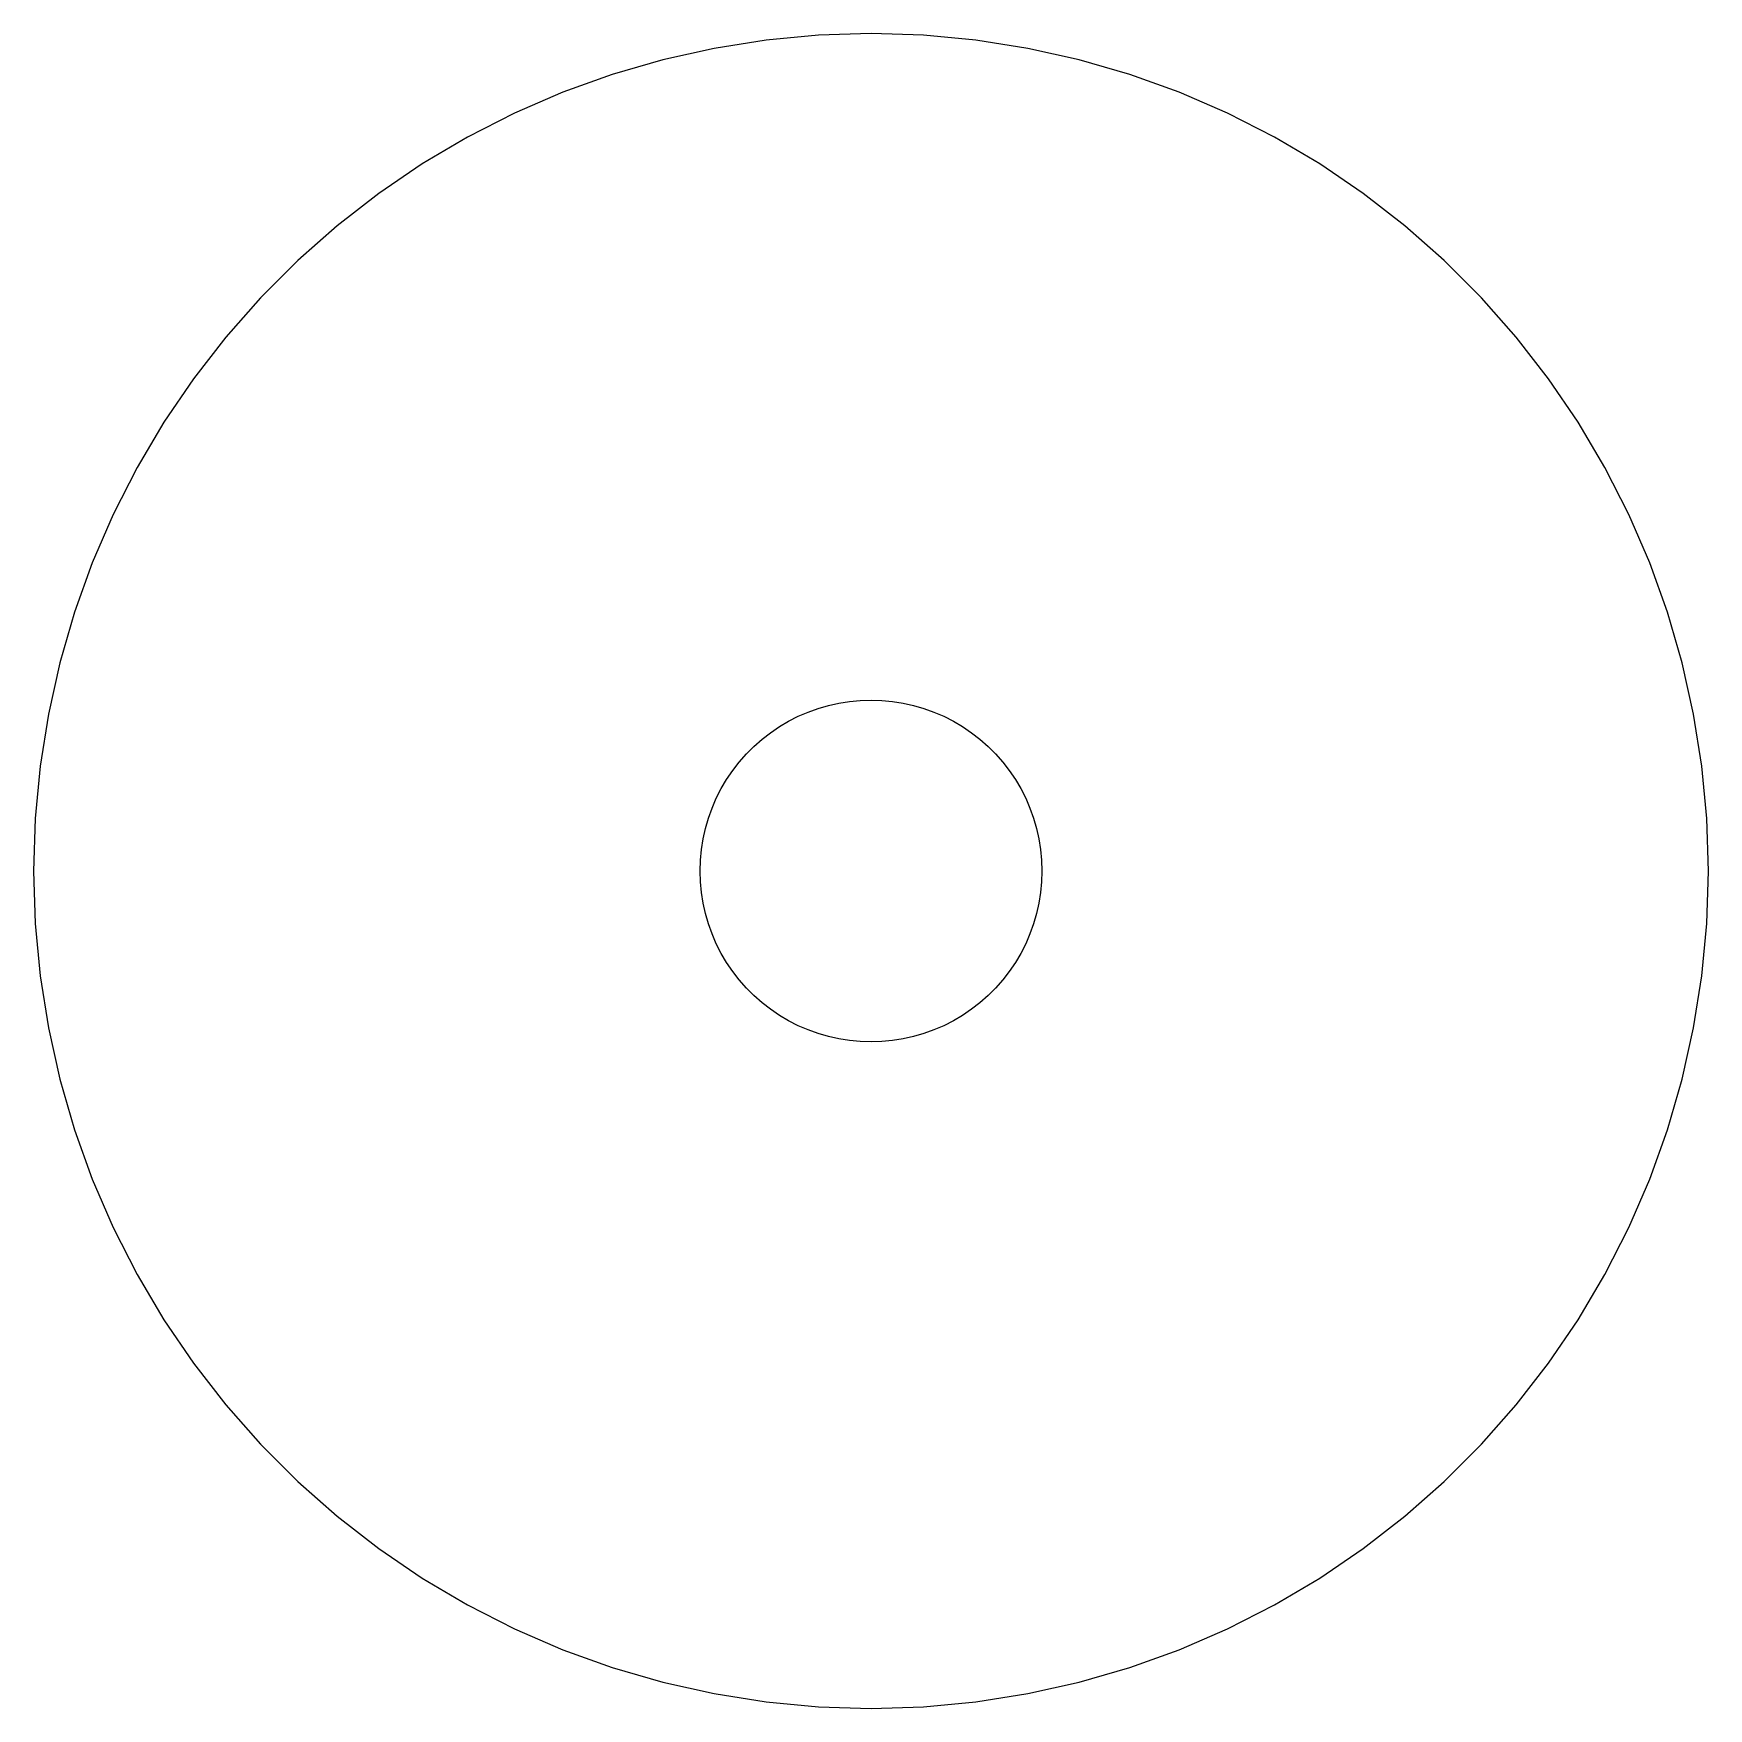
# Model space of a CAD drawing. Header units: metres. Extents: x -34.3 to 34.3, y -34.3 to 34.3.
import ezdxf

# ---------------------------------------------------------------- set-up
doc = ezdxf.new("R2010")
doc.units = ezdxf.units.M

msp = doc.modelspace()

# ---------------------------------------------------------------- linework, layer by layer
for p, q in [((0, 34.29), (-2.15308, 34.2223)), ((2.15308, 34.2223), (0, 34.29)), ((-6.42529, 33.6826), (-8.52757, 33.2127)), ((-4.29767, 34.0196), (-6.42529, 33.6826)), ((-2.15308, 34.2223), (-4.29767, 34.0196)), ((4.29767, 34.0196), (2.15308, 34.2223)), ((6.42529, 33.6826), (4.29767, 34.0196)), ((8.52757, 33.2127), (6.42529, 33.6826)), ((-8.52757, 33.2127), (-10.5962, 32.6117)), ((10.5962, 32.6117), (8.52757, 33.2127)), ((-10.5962, 32.6117), (-12.623, 31.882)), ((12.623, 31.882), (10.5962, 32.6117)), ((-12.623, 31.882), (-14.6, 31.0265)), ((14.6, 31.0265), (12.623, 31.882)), ((-14.6, 31.0265), (-16.5193, 30.0486)), ((16.5193, 30.0486), (14.6, 31.0265)), ((-16.5193, 30.0486), (-18.3735, 28.952)), ((18.3735, 28.952), (16.5193, 30.0486)), ((-18.3735, 28.952), (-20.1552, 27.7412)), ((20.1552, 27.7412), (18.3735, 28.952)), ((-20.1552, 27.7412), (-21.8573, 26.4209)), ((21.8573, 26.4209), (20.1552, 27.7412)), ((-21.8573, 26.4209), (-23.4731, 24.9963)), ((23.4731, 24.9963), (21.8573, 26.4209)), ((-23.4731, 24.9963), (-24.9963, 23.4731)), ((24.9963, 23.4731), (23.4731, 24.9963)), ((-24.9963, 23.4731), (-26.4209, 21.8573)), ((26.4209, 21.8573), (24.9963, 23.4731)), ((-26.4209, 21.8573), (-27.7412, 20.1552)), ((27.7412, 20.1552), (26.4209, 21.8573)), ((-27.7412, 20.1552), (-28.952, 18.3735)), ((28.952, 18.3735), (27.7412, 20.1552)), ((-28.952, 18.3735), (-30.0486, 16.5193)), ((30.0486, 16.5193), (28.952, 18.3735)), ((-30.0486, 16.5193), (-31.0265, 14.6)), ((31.0265, 14.6), (30.0486, 16.5193)), ((-31.0265, 14.6), (-31.882, 12.623)), ((31.882, 12.623), (31.0265, 14.6)), ((-31.882, 12.623), (-32.6117, 10.5962)), ((32.6117, 10.5962), (31.882, 12.623)), ((-32.6117, 10.5962), (-33.2127, 8.52757)), ((33.2127, 8.52757), (32.6117, 10.5962)), ((-33.2127, 8.52757), (-33.6826, 6.42529)), ((33.6826, 6.42529), (33.2127, 8.52757)), ((-1.74081, 6.78008), (-1.31166, 6.87601)), ((-1.31166, 6.87601), (-0.877319, 6.94479)), ((-0.877319, 6.94479), (-0.439529, 6.98618)), ((-0.439529, 6.98618), (0, 7)), ((0, 7), (0.439529, 6.98618)), ((0.439529, 6.98618), (0.877319, 6.94479)), ((0.877319, 6.94479), (1.31166, 6.87601)), ((1.31166, 6.87601), (1.74081, 6.78008)), ((-33.6826, 6.42529), (-34.0196, 4.29767)), ((-3.37227, 6.13414), (-2.98045, 6.33379)), ((-2.98045, 6.33379), (-2.57686, 6.50842)), ((-2.57686, 6.50842), (-2.16312, 6.65739)), ((-2.16312, 6.65739), (-1.74081, 6.78008)), ((1.74081, 6.78008), (2.16312, 6.65739)), ((2.16312, 6.65739), (2.57686, 6.50842)), ((2.57686, 6.50842), (2.98045, 6.33379)), ((2.98045, 6.33379), (3.37227, 6.13414)), ((34.0196, 4.29767), (33.6826, 6.42529)), ((-4.46196, 5.39359), (-4.11449, 5.66312)), ((-4.11449, 5.66312), (-3.75078, 5.91029)), ((-3.75078, 5.91029), (-3.37227, 6.13414)), ((3.37227, 6.13414), (3.75078, 5.91029)), ((3.75078, 5.91029), (4.11449, 5.66312)), ((4.11449, 5.66312), (4.46196, 5.39359)), ((-5.10277, 4.79182), (-4.79182, 5.10277)), ((-4.79182, 5.10277), (-4.46196, 5.39359)), ((4.46196, 5.39359), (4.79182, 5.10277)), ((4.79182, 5.10277), (5.10277, 4.79182)), ((-34.0196, 4.29767), (-34.2223, 2.15308)), ((-5.66312, 4.11449), (-5.39359, 4.46196)), ((-5.39359, 4.46196), (-5.10277, 4.79182)), ((5.10277, 4.79182), (5.39359, 4.46196)), ((5.39359, 4.46196), (5.66312, 4.11449)), ((34.2223, 2.15308), (34.0196, 4.29767)), ((-6.13414, 3.37227), (-5.91029, 3.75078)), ((-5.91029, 3.75078), (-5.66312, 4.11449)), ((5.66312, 4.11449), (5.91029, 3.75078)), ((5.91029, 3.75078), (6.13414, 3.37227)), ((-6.50842, 2.57686), (-6.33379, 2.98045)), ((-6.33379, 2.98045), (-6.13414, 3.37227)), ((6.13414, 3.37227), (6.33379, 2.98045)), ((6.33379, 2.98045), (6.50842, 2.57686)), ((-34.2223, 2.15308), (-34.29, 0)), ((-6.78008, 1.74081), (-6.65739, 2.16312)), ((-6.65739, 2.16312), (-6.50842, 2.57686)), ((6.50842, 2.57686), (6.65739, 2.16312)), ((6.65739, 2.16312), (6.78008, 1.74081)), ((34.29, 0), (34.2223, 2.15308)), ((-6.87601, 1.31166), (-6.78008, 1.74081)), ((6.78008, 1.74081), (6.87601, 1.31166)), ((-6.98618, 0.439529), (-6.94479, 0.877319)), ((-6.94479, 0.877319), (-6.87601, 1.31166)), ((6.87601, 1.31166), (6.94479, 0.877319)), ((6.94479, 0.877319), (6.98618, 0.439529)), ((-34.29, 0), (-34.2223, -2.15308)), ((-7, 0), (-6.98618, 0.439529)), ((-6.98618, -0.439529), (-7, 0)), ((6.98618, 0.439529), (7, 0)), ((7, 0), (6.98618, -0.439529)), ((34.2223, -2.15308), (34.29, 0)), ((-6.94479, -0.877319), (-6.98618, -0.439529)), ((6.98618, -0.439529), (6.94479, -0.877319)), ((-6.87601, -1.31166), (-6.94479, -0.877319)), ((-6.78008, -1.74081), (-6.87601, -1.31166)), ((6.87601, -1.31166), (6.78008, -1.74081)), ((6.94479, -0.877319), (6.87601, -1.31166)), ((-6.65739, -2.16312), (-6.78008, -1.74081)), ((6.78008, -1.74081), (6.65739, -2.16312)), ((-34.2223, -2.15308), (-34.0196, -4.29767)), ((-6.50842, -2.57686), (-6.65739, -2.16312)), ((-6.33379, -2.98045), (-6.50842, -2.57686)), ((6.50842, -2.57686), (6.33379, -2.98045)), ((6.65739, -2.16312), (6.50842, -2.57686)), ((34.0196, -4.29767), (34.2223, -2.15308)), ((-6.13414, -3.37227), (-6.33379, -2.98045)), ((-5.91029, -3.75078), (-6.13414, -3.37227)), ((6.13414, -3.37227), (5.91029, -3.75078)), ((6.33379, -2.98045), (6.13414, -3.37227)), ((-5.66312, -4.11449), (-5.91029, -3.75078)), ((-5.39359, -4.46196), (-5.66312, -4.11449)), ((5.66312, -4.11449), (5.39359, -4.46196)), ((5.91029, -3.75078), (5.66312, -4.11449)), ((-34.0196, -4.29767), (-33.6826, -6.42529)), ((-5.10277, -4.79182), (-5.39359, -4.46196)), ((-4.79182, -5.10277), (-5.10277, -4.79182)), ((5.10277, -4.79182), (4.79182, -5.10277)), ((5.39359, -4.46196), (5.10277, -4.79182)), ((33.6826, -6.42529), (34.0196, -4.29767)), ((-4.46196, -5.39359), (-4.79182, -5.10277)), ((-4.11449, -5.66312), (-4.46196, -5.39359)), ((4.46196, -5.39359), (4.11449, -5.66312)), ((4.79182, -5.10277), (4.46196, -5.39359)), ((-3.75078, -5.91029), (-4.11449, -5.66312)), ((-3.37227, -6.13414), (-3.75078, -5.91029)), ((-2.98045, -6.33379), (-3.37227, -6.13414)), ((3.37227, -6.13414), (2.98045, -6.33379)), ((3.75078, -5.91029), (3.37227, -6.13414)), ((4.11449, -5.66312), (3.75078, -5.91029)), ((-33.6826, -6.42529), (-33.2127, -8.52757)), ((-2.57686, -6.50842), (-2.98045, -6.33379)), ((-2.16312, -6.65739), (-2.57686, -6.50842)), ((-1.74081, -6.78008), (-2.16312, -6.65739)), ((-1.31166, -6.87601), (-1.74081, -6.78008)), ((1.74081, -6.78008), (1.31166, -6.87601)), ((2.16312, -6.65739), (1.74081, -6.78008)), ((2.57686, -6.50842), (2.16312, -6.65739)), ((2.98045, -6.33379), (2.57686, -6.50842)), ((33.2127, -8.52757), (33.6826, -6.42529)), ((-0.877319, -6.94479), (-1.31166, -6.87601)), ((-0.439529, -6.98618), (-0.877319, -6.94479)), ((0, -7), (-0.439529, -6.98618)), ((0.439529, -6.98618), (0, -7)), ((0.877319, -6.94479), (0.439529, -6.98618)), ((1.31166, -6.87601), (0.877319, -6.94479)), ((-33.2127, -8.52757), (-32.6117, -10.5962)), ((32.6117, -10.5962), (33.2127, -8.52757)), ((-32.6117, -10.5962), (-31.882, -12.623)), ((31.882, -12.623), (32.6117, -10.5962)), ((-31.882, -12.623), (-31.0265, -14.6)), ((31.0265, -14.6), (31.882, -12.623)), ((-31.0265, -14.6), (-30.0486, -16.5193)), ((30.0486, -16.5193), (31.0265, -14.6)), ((-30.0486, -16.5193), (-28.952, -18.3735)), ((28.952, -18.3735), (30.0486, -16.5193)), ((-28.952, -18.3735), (-27.7412, -20.1552)), ((27.7412, -20.1552), (28.952, -18.3735)), ((-27.7412, -20.1552), (-26.4209, -21.8573)), ((26.4209, -21.8573), (27.7412, -20.1552)), ((-26.4209, -21.8573), (-24.9963, -23.4731)), ((24.9963, -23.4731), (26.4209, -21.8573)), ((-24.9963, -23.4731), (-23.4731, -24.9963)), ((23.4731, -24.9963), (24.9963, -23.4731)), ((-23.4731, -24.9963), (-21.8573, -26.4209)), ((21.8573, -26.4209), (23.4731, -24.9963)), ((-21.8573, -26.4209), (-20.1552, -27.7412)), ((20.1552, -27.7412), (21.8573, -26.4209)), ((-20.1552, -27.7412), (-18.3735, -28.952)), ((18.3735, -28.952), (20.1552, -27.7412)), ((-18.3735, -28.952), (-16.5193, -30.0486)), ((16.5193, -30.0486), (18.3735, -28.952)), ((-16.5193, -30.0486), (-14.6, -31.0265)), ((14.6, -31.0265), (16.5193, -30.0486)), ((-14.6, -31.0265), (-12.623, -31.882)), ((12.623, -31.882), (14.6, -31.0265)), ((-12.623, -31.882), (-10.5962, -32.6117)), ((10.5962, -32.6117), (12.623, -31.882)), ((-10.5962, -32.6117), (-8.52757, -33.2127)), ((8.52757, -33.2127), (10.5962, -32.6117)), ((-8.52757, -33.2127), (-6.42529, -33.6826)), ((6.42529, -33.6826), (8.52757, -33.2127)), ((-6.42529, -33.6826), (-4.29767, -34.0196)), ((-4.29767, -34.0196), (-2.15308, -34.2223)), ((-2.15308, -34.2223), (0, -34.29)), ((0, -34.29), (2.15308, -34.2223)), ((2.15308, -34.2223), (4.29767, -34.0196)), ((4.29767, -34.0196), (6.42529, -33.6826))]:
    msp.add_line(p, q)

doc.saveas('drawing.dxf')
